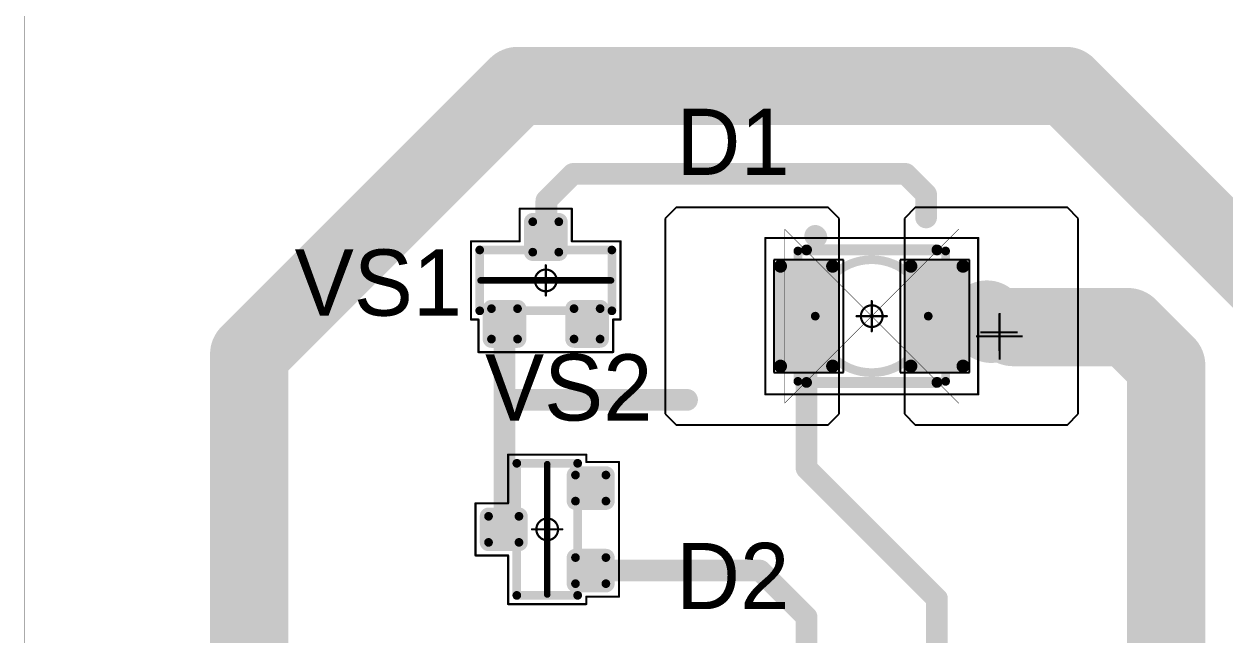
# Model space of a CAD drawing. Header units: millimetres. Extents: x 0 to 395, y 0 to 190.
# Drawn here: x 0 to 27.63, y 153.19 to 167.25 of the extents above; entities that cross this region are included whole.
import ezdxf

# ---------------------------------------------------------------- set-up
doc = ezdxf.new("R2010")
doc.units = ezdxf.units.MM
for name, color, linetype in [('Mechanical13', 56, 'Continuous'), ('Mechanical15', 56, 'Continuous'), ('Mechanical3', 76, 'Continuous'), ('Mechanical5', 56, 'Continuous'), ('TopLayer', 1, 'Continuous'), ('TopOverlay', 2, 'Continuous'), ('TopPaste', 8, 'Continuous'), ('TopSolder', 216, 'Continuous')]:
    doc.layers.add(name, color=color, linetype=linetype)

# ---------------------------------------------------------------- blocks, each defined once
blk = doc.blocks.new('SOT23_1182')
at = {"layer": 'Mechanical13', "const_width": 0.2}
for points in [[(0.7, 1.52), (-0.7, 1.52)], [(-0.7, 1.52), (-0.7, -1.52)], [(0.7, 1.52), (0.7, -1.52)], [(0.7, -1.52), (-0.7, -1.52)]]:
    blk.add_lwpolyline(points, dxfattribs=at)
at = {"layer": 'Mechanical13', "const_width": 0.1}
for points in [[(-0.75, 1.52, 1), (-0.65, 1.52, 1)], [(-0.75, 1.52, 1), (-0.65, 1.52, 1)], [(0.65, 1.52, 1), (0.75, 1.52, 1)], [(0.65, 1.52, 1), (0.75, 1.52, 1)], [(-0.75, -1.52, 1), (-0.65, -1.52, 1)], [(-0.75, -1.52, 1), (-0.65, -1.52, 1)], [(0.65, -1.52, 1), (0.75, -1.52, 1)], [(0.65, -1.52, 1), (0.75, -1.52, 1)]]:
    blk.add_lwpolyline(points, format="xyb", close=True, dxfattribs=at)
at = {"layer": 'Mechanical15', "const_width": 0.05}
for points in [[(-0.9, 1.72), (-0.9, 1.55)], [(0.9, 1.72), (-0.9, 1.72)], [(0.9, 1.72), (0.9, 0.6)], [(-1.65, 1.55), (-1.65, -1.55)], [(-0.9, 1.55), (-1.65, 1.55)], [(1.65, 0.6), (0.9, 0.6)], [(1.65, 0.6), (1.65, -0.6)], [(0, 0.35), (0, -0.35)], [(0.35, 0), (-0.35, 0)], [(1.65, -0.6), (0.9, -0.6)], [(0.9, -0.6), (0.9, -1.72)], [(-0.9, -1.55), (-1.65, -1.55)], [(-0.9, -1.55), (-0.9, -1.72)], [(0.9, -1.72), (-0.9, -1.72)]]:
    blk.add_lwpolyline(points, dxfattribs=at)
at = {"layer": 'Mechanical15'}
for points, const_width in [([(-0.913, 1.72, 1), (-0.888, 1.72, 1)], 0.025), ([(-0.913, 1.72, 1), (-0.888, 1.72, 1)], 0.025), ([(0.888, 1.72, 1), (0.913, 1.72, 1)], 0.025), ([(0.888, 1.72, 1), (0.913, 1.72, 1)], 0.025), ([(-1.662, 1.55, 1), (-1.637, 1.55, 1)], 0.025), ([(-1.662, 1.55, 1), (-1.637, 1.55, 1)], 0.025), ([(-0.913, 1.55, 1), (-0.888, 1.55, 1)], 0.025), ([(-0.913, 1.55, 1), (-0.888, 1.55, 1)], 0.025), ([(0.888, 0.6, 1), (0.913, 0.6, 1)], 0.025), ([(0.888, 0.6, 1), (0.913, 0.6, 1)], 0.025), ([(1.637, 0.6, 1), (1.662, 0.6, 1)], 0.025), ([(1.637, 0.6, 1), (1.662, 0.6, 1)], 0.025), ([(-0.012, 0.35, 1), (0.012, 0.35, 1)], 0.025), ([(-0.362, 0, 1), (-0.337, 0, 1)], 0.025), ([(0.25, 0, 1), (-0.25, 0, 1)], 0.05), ([(-0.262, 0, 1), (-0.238, 0, 1)], 0.025), ([(0.238, 0, 1), (0.262, 0, 1)], 0.025), ([(0.337, 0, 1), (0.362, 0, 1)], 0.025), ([(-0.012, -0.35, 1), (0.012, -0.35, 1)], 0.025), ([(0.888, -0.6, 1), (0.913, -0.6, 1)], 0.025), ([(0.888, -0.6, 1), (0.913, -0.6, 1)], 0.025), ([(1.637, -0.6, 1), (1.662, -0.6, 1)], 0.025), ([(1.637, -0.6, 1), (1.662, -0.6, 1)], 0.025), ([(-1.662, -1.55, 1), (-1.637, -1.55, 1)], 0.025), ([(-1.662, -1.55, 1), (-1.637, -1.55, 1)], 0.025), ([(-0.913, -1.55, 1), (-0.888, -1.55, 1)], 0.025), ([(-0.913, -1.55, 1), (-0.888, -1.55, 1)], 0.025), ([(-0.913, -1.72, 1), (-0.888, -1.72, 1)], 0.025), ([(-0.913, -1.72, 1), (-0.888, -1.72, 1)], 0.025), ([(0.888, -1.72, 1), (0.913, -1.72, 1)], 0.025), ([(0.888, -1.72, 1), (0.913, -1.72, 1)], 0.025)]:
    blk.add_lwpolyline(points, format="xyb", close=True, dxfattribs=dict(at, const_width=const_width))
at = {"layer": 'TopLayer', "const_width": 0.1}
for points in [[(-1.4, 1.25, 1), (-1.3, 1.25, 1)], [(-0.7, 1.25, 1), (-0.6, 1.25, 1)], [(-1.4, 0.65, 1), (-1.3, 0.65, 1)], [(-0.7, 0.65, 1), (-0.6, 0.65, 1)], [(0.6, 0.3, 1), (0.7, 0.3, 1)], [(1.3, 0.3, 1), (1.4, 0.3, 1)], [(0.6, -0.3, 1), (0.7, -0.3, 1)], [(1.3, -0.3, 1), (1.4, -0.3, 1)], [(-1.4, -0.65, 1), (-1.3, -0.65, 1)], [(-0.7, -0.65, 1), (-0.6, -0.65, 1)], [(-1.4, -1.25, 1), (-1.3, -1.25, 1)], [(-0.7, -1.25, 1), (-0.6, -1.25, 1)]]:
    blk.add_lwpolyline(points, format="xyb", close=True, dxfattribs=at)
at = {"layer": 'TopLayer'}
for points in [[(-1.45, 1.25), (-1.45, 0.65), (-0.55, 1.25), (-0.55, 0.65)], [(-1.35, 1.35), (-1.35, 0.55), (-0.65, 1.35), (-0.65, 0.55)], [(0.55, 0.3), (0.55, -0.3), (1.45, 0.3), (1.45, -0.3)], [(0.65, 0.4), (0.65, -0.4), (1.35, 0.4), (1.35, -0.4)], [(-1.35, -0.55), (-1.35, -1.35), (-0.65, -0.55), (-0.65, -1.35)], [(-1.45, -0.65), (-1.45, -1.25), (-0.55, -0.65), (-0.55, -1.25)]]:
    blk.add_solid(points, dxfattribs=at)
at = {"layer": 'TopOverlay', "const_width": 0.15}
blk.add_lwpolyline([(0, 1.5), (0, -1.5)], dxfattribs=at)
at = {"layer": 'TopOverlay', "const_width": 0.075}
for points in [[(-0.038, 1.5, 1), (0.038, 1.5, 1)], [(-0.038, -1.5, 1), (0.038, -1.5, 1)]]:
    blk.add_lwpolyline(points, format="xyb", close=True, dxfattribs=at)
at = {"layer": 'TopPaste', "const_width": 0.075}
for points in [[(-1.387, 1.25, 1), (-1.313, 1.25, 1)], [(-0.687, 1.25, 1), (-0.613, 1.25, 1)], [(-1.387, 0.65, 1), (-1.313, 0.65, 1)], [(-0.687, 0.65, 1), (-0.613, 0.65, 1)], [(0.613, 0.3, 1), (0.687, 0.3, 1)], [(1.313, 0.3, 1), (1.387, 0.3, 1)], [(0.613, -0.3, 1), (0.687, -0.3, 1)], [(1.313, -0.3, 1), (1.387, -0.3, 1)], [(-1.387, -0.65, 1), (-1.313, -0.65, 1)], [(-0.687, -0.65, 1), (-0.613, -0.65, 1)], [(-1.387, -1.25, 1), (-1.313, -1.25, 1)], [(-0.687, -1.25, 1), (-0.613, -1.25, 1)]]:
    blk.add_lwpolyline(points, format="xyb", close=True, dxfattribs=at)
at = {"layer": 'TopPaste'}
for points in [[(-1.425, 1.25), (-1.425, 0.65), (-0.575, 1.25), (-0.575, 0.65)], [(-1.35, 1.325), (-1.35, 0.575), (-0.65, 1.325), (-0.65, 0.575)], [(0.575, 0.3), (0.575, -0.3), (1.425, 0.3), (1.425, -0.3)], [(0.65, 0.375), (0.65, -0.375), (1.35, 0.375), (1.35, -0.375)], [(-1.425, -0.65), (-1.425, -1.25), (-0.575, -0.65), (-0.575, -1.25)], [(-1.35, -0.575), (-1.35, -1.325), (-0.65, -0.575), (-0.65, -1.325)]]:
    blk.add_solid(points, dxfattribs=at)
at = {"layer": 'TopSolder', "const_width": 0.202}
for points in [[(-1.451, 1.25, 1), (-1.249, 1.25, 1)], [(-0.751, 1.25, 1), (-0.549, 1.25, 1)], [(-1.451, 0.65, 1), (-1.249, 0.65, 1)], [(-0.751, 0.65, 1), (-0.549, 0.65, 1)], [(0.549, 0.3, 1), (0.751, 0.3, 1)], [(1.249, 0.3, 1), (1.451, 0.3, 1)], [(0.549, -0.3, 1), (0.751, -0.3, 1)], [(1.249, -0.3, 1), (1.451, -0.3, 1)], [(-1.451, -0.65, 1), (-1.249, -0.65, 1)], [(-0.751, -0.65, 1), (-0.549, -0.65, 1)], [(-1.451, -1.25, 1), (-1.249, -1.25, 1)], [(-0.751, -1.25, 1), (-0.549, -1.25, 1)]]:
    blk.add_lwpolyline(points, format="xyb", close=True, dxfattribs=at)
at = {"layer": 'TopSolder'}
for points in [[(-1.35, 1.452), (-1.35, 0.448), (-0.65, 1.452), (-0.65, 0.448)], [(-1.552, 1.25), (-1.552, 0.65), (-0.448, 1.25), (-0.448, 0.65)], [(0.448, 0.3), (0.448, -0.3), (1.552, 0.3), (1.552, -0.3)], [(0.65, 0.502), (0.65, -0.502), (1.35, 0.502), (1.35, -0.502)], [(-1.35, -0.448), (-1.35, -1.452), (-0.65, -0.448), (-0.65, -1.452)], [(-1.552, -0.65), (-1.552, -1.25), (-0.448, -0.65), (-0.448, -1.25)]]:
    blk.add_solid(points, dxfattribs=at)
blk = doc.blocks.new('SOT23_1183')
at = {"layer": 'Mechanical13', "const_width": 0.2}
for points in [[(-0.7, 1.52), (0.7, 1.52)], [(-0.7, 1.52), (-0.7, -1.52)], [(0.7, 1.52), (0.7, -1.52)], [(-0.7, -1.52), (0.7, -1.52)]]:
    blk.add_lwpolyline(points, dxfattribs=at)
at = {"layer": 'Mechanical13', "const_width": 0.1}
for points in [[(-0.75, 1.52, 1), (-0.65, 1.52, 1)], [(-0.75, 1.52, 1), (-0.65, 1.52, 1)], [(0.65, 1.52, 1), (0.75, 1.52, 1)], [(0.65, 1.52, 1), (0.75, 1.52, 1)], [(-0.75, -1.52, 1), (-0.65, -1.52, 1)], [(-0.75, -1.52, 1), (-0.65, -1.52, 1)], [(0.65, -1.52, 1), (0.75, -1.52, 1)], [(0.65, -1.52, 1), (0.75, -1.52, 1)]]:
    blk.add_lwpolyline(points, format="xyb", close=True, dxfattribs=at)
at = {"layer": 'Mechanical15', "const_width": 0.05}
for points in [[(-0.9, 1.72), (-0.9, 1.55)], [(-0.9, 1.72), (0.9, 1.72)], [(0.9, 1.72), (0.9, 0.6)], [(-1.65, 1.55), (-1.65, -1.55)], [(-1.65, 1.55), (-0.9, 1.55)], [(0.9, 0.6), (1.65, 0.6)], [(1.65, 0.6), (1.65, -0.6)], [(0, 0.35), (0, -0.35)], [(-0.35, 0), (0.35, 0)], [(0.9, -0.6), (1.65, -0.6)], [(0.9, -0.6), (0.9, -1.72)], [(-1.65, -1.55), (-0.9, -1.55)], [(-0.9, -1.55), (-0.9, -1.72)], [(-0.9, -1.72), (0.9, -1.72)]]:
    blk.add_lwpolyline(points, dxfattribs=at)
at = {"layer": 'Mechanical15'}
for points, const_width in [([(-0.913, 1.72, 1), (-0.888, 1.72, 1)], 0.025), ([(-0.913, 1.72, 1), (-0.888, 1.72, 1)], 0.025), ([(0.888, 1.72, 1), (0.913, 1.72, 1)], 0.025), ([(0.888, 1.72, 1), (0.913, 1.72, 1)], 0.025), ([(-1.662, 1.55, 1), (-1.637, 1.55, 1)], 0.025), ([(-1.662, 1.55, 1), (-1.637, 1.55, 1)], 0.025), ([(-0.913, 1.55, 1), (-0.888, 1.55, 1)], 0.025), ([(-0.913, 1.55, 1), (-0.888, 1.55, 1)], 0.025), ([(0.888, 0.6, 1), (0.913, 0.6, 1)], 0.025), ([(0.888, 0.6, 1), (0.913, 0.6, 1)], 0.025), ([(1.637, 0.6, 1), (1.662, 0.6, 1)], 0.025), ([(1.637, 0.6, 1), (1.662, 0.6, 1)], 0.025), ([(-0.012, 0.35, 1), (0.012, 0.35, 1)], 0.025), ([(-0.362, 0, 1), (-0.337, 0, 1)], 0.025), ([(0.25, 0, 1), (-0.25, 0, 1)], 0.05), ([(-0.262, 0, 1), (-0.238, 0, 1)], 0.025), ([(0.238, 0, 1), (0.262, 0, 1)], 0.025), ([(0.337, 0, 1), (0.362, 0, 1)], 0.025), ([(-0.012, -0.35, 1), (0.012, -0.35, 1)], 0.025), ([(0.888, -0.6, 1), (0.913, -0.6, 1)], 0.025), ([(0.888, -0.6, 1), (0.913, -0.6, 1)], 0.025), ([(1.637, -0.6, 1), (1.662, -0.6, 1)], 0.025), ([(1.637, -0.6, 1), (1.662, -0.6, 1)], 0.025), ([(-1.662, -1.55, 1), (-1.637, -1.55, 1)], 0.025), ([(-1.662, -1.55, 1), (-1.637, -1.55, 1)], 0.025), ([(-0.913, -1.55, 1), (-0.888, -1.55, 1)], 0.025), ([(-0.913, -1.55, 1), (-0.888, -1.55, 1)], 0.025), ([(-0.913, -1.72, 1), (-0.888, -1.72, 1)], 0.025), ([(-0.913, -1.72, 1), (-0.888, -1.72, 1)], 0.025), ([(0.888, -1.72, 1), (0.913, -1.72, 1)], 0.025), ([(0.888, -1.72, 1), (0.913, -1.72, 1)], 0.025)]:
    blk.add_lwpolyline(points, format="xyb", close=True, dxfattribs=dict(at, const_width=const_width))
at = {"layer": 'TopLayer', "const_width": 0.1}
for points in [[(-1.4, 1.25, 1), (-1.3, 1.25, 1)], [(-0.7, 1.25, 1), (-0.6, 1.25, 1)], [(-1.4, 0.65, 1), (-1.3, 0.65, 1)], [(-0.7, 0.65, 1), (-0.6, 0.65, 1)], [(0.6, 0.3, 1), (0.7, 0.3, 1)], [(1.3, 0.3, 1), (1.4, 0.3, 1)], [(0.6, -0.3, 1), (0.7, -0.3, 1)], [(1.3, -0.3, 1), (1.4, -0.3, 1)], [(-1.4, -0.65, 1), (-1.3, -0.65, 1)], [(-0.7, -0.65, 1), (-0.6, -0.65, 1)], [(-1.4, -1.25, 1), (-1.3, -1.25, 1)], [(-0.7, -1.25, 1), (-0.6, -1.25, 1)]]:
    blk.add_lwpolyline(points, format="xyb", close=True, dxfattribs=at)
at = {"layer": 'TopLayer'}
for points in [[(-1.45, 1.25), (-1.45, 0.65), (-0.55, 1.25), (-0.55, 0.65)], [(-1.35, 1.35), (-1.35, 0.55), (-0.65, 1.35), (-0.65, 0.55)], [(0.55, 0.3), (0.55, -0.3), (1.45, 0.3), (1.45, -0.3)], [(0.65, 0.4), (0.65, -0.4), (1.35, 0.4), (1.35, -0.4)], [(-1.35, -0.55), (-1.35, -1.35), (-0.65, -0.55), (-0.65, -1.35)], [(-1.45, -0.65), (-1.45, -1.25), (-0.55, -0.65), (-0.55, -1.25)]]:
    blk.add_solid(points, dxfattribs=at)
at = {"layer": 'TopOverlay', "const_width": 0.15}
blk.add_lwpolyline([(0, 1.5), (0, -1.5)], dxfattribs=at)
at = {"layer": 'TopOverlay', "const_width": 0.075}
for points in [[(-0.038, 1.5, 1), (0.038, 1.5, 1)], [(-0.038, -1.5, 1), (0.038, -1.5, 1)]]:
    blk.add_lwpolyline(points, format="xyb", close=True, dxfattribs=at)
at = {"layer": 'TopPaste', "const_width": 0.075}
for points in [[(-1.387, 1.25, 1), (-1.313, 1.25, 1)], [(-0.687, 1.25, 1), (-0.613, 1.25, 1)], [(-1.387, 0.65, 1), (-1.313, 0.65, 1)], [(-0.687, 0.65, 1), (-0.613, 0.65, 1)], [(0.613, 0.3, 1), (0.687, 0.3, 1)], [(1.313, 0.3, 1), (1.387, 0.3, 1)], [(0.613, -0.3, 1), (0.687, -0.3, 1)], [(1.313, -0.3, 1), (1.387, -0.3, 1)], [(-1.387, -0.65, 1), (-1.313, -0.65, 1)], [(-0.687, -0.65, 1), (-0.613, -0.65, 1)], [(-1.387, -1.25, 1), (-1.313, -1.25, 1)], [(-0.687, -1.25, 1), (-0.613, -1.25, 1)]]:
    blk.add_lwpolyline(points, format="xyb", close=True, dxfattribs=at)
at = {"layer": 'TopPaste'}
for points in [[(-1.425, 1.25), (-1.425, 0.65), (-0.575, 1.25), (-0.575, 0.65)], [(-1.35, 1.325), (-1.35, 0.575), (-0.65, 1.325), (-0.65, 0.575)], [(0.575, 0.3), (0.575, -0.3), (1.425, 0.3), (1.425, -0.3)], [(0.65, 0.375), (0.65, -0.375), (1.35, 0.375), (1.35, -0.375)], [(-1.425, -0.65), (-1.425, -1.25), (-0.575, -0.65), (-0.575, -1.25)], [(-1.35, -0.575), (-1.35, -1.325), (-0.65, -0.575), (-0.65, -1.325)]]:
    blk.add_solid(points, dxfattribs=at)
at = {"layer": 'TopSolder', "const_width": 0.202}
for points in [[(-1.451, 1.25, 1), (-1.249, 1.25, 1)], [(-0.751, 1.25, 1), (-0.549, 1.25, 1)], [(-1.451, 0.65, 1), (-1.249, 0.65, 1)], [(-0.751, 0.65, 1), (-0.549, 0.65, 1)], [(0.549, 0.3, 1), (0.751, 0.3, 1)], [(1.249, 0.3, 1), (1.451, 0.3, 1)], [(0.549, -0.3, 1), (0.751, -0.3, 1)], [(1.249, -0.3, 1), (1.451, -0.3, 1)], [(-1.451, -0.65, 1), (-1.249, -0.65, 1)], [(-0.751, -0.65, 1), (-0.549, -0.65, 1)], [(-1.451, -1.25, 1), (-1.249, -1.25, 1)], [(-0.751, -1.25, 1), (-0.549, -1.25, 1)]]:
    blk.add_lwpolyline(points, format="xyb", close=True, dxfattribs=at)
at = {"layer": 'TopSolder'}
for points in [[(-1.35, 1.452), (-1.35, 0.448), (-0.65, 1.452), (-0.65, 0.448)], [(-1.552, 1.25), (-1.552, 0.65), (-0.448, 1.25), (-0.448, 0.65)], [(0.448, 0.3), (0.448, -0.3), (1.552, 0.3), (1.552, -0.3)], [(0.65, 0.502), (0.65, -0.502), (1.35, 0.502), (1.35, -0.502)], [(-1.35, -0.448), (-1.35, -1.452), (-0.65, -0.448), (-0.65, -1.452)], [(-1.552, -0.65), (-1.552, -1.25), (-0.448, -0.65), (-0.448, -1.25)]]:
    blk.add_solid(points, dxfattribs=at)
blk = doc.blocks.new('T66G_4_1331')
at = {"layer": 'Mechanical13'}
for p, q in [((2.936, 0.071), (2.936, -1)), ((2.4, -0.464), (3.471, -0.464))]:
    blk.add_line(p, q, dxfattribs=at)
at = {"layer": 'Mechanical13', "const_width": 0.2}
for points in [[(-1.7, 1.5), (1.7, 1.5)], [(-1.7, -1.5), (-1.7, 1.5)], [(1.7, -1.5), (1.7, 1.5)], [(-1.7, -1.5), (1.7, -1.5)]]:
    blk.add_lwpolyline(points, dxfattribs=at)
at = {"layer": 'Mechanical13'}
for points, const_width in [([(-1.75, 1.5, 1), (-1.65, 1.5, 1)], 0.1), ([(-1.75, 1.5, 1), (-1.65, 1.5, 1)], 0.1), ([(1.3, 0, 1), (-1.3, 0, 1)], 0.2), ([(1.65, 1.5, 1), (1.75, 1.5, 1)], 0.1), ([(1.65, 1.5, 1), (1.75, 1.5, 1)], 0.1), ([(-1.35, 0, 1), (-1.25, 0, 1)], 0.1), ([(1.25, 0, 1), (1.35, 0, 1)], 0.1), ([(-1.75, -1.5, 1), (-1.65, -1.5, 1)], 0.1), ([(-1.75, -1.5, 1), (-1.65, -1.5, 1)], 0.1), ([(1.65, -1.5, 1), (1.75, -1.5, 1)], 0.1), ([(1.65, -1.5, 1), (1.75, -1.5, 1)], 0.1)]:
    blk.add_lwpolyline(points, format="xyb", close=True, dxfattribs=dict(at, const_width=const_width))
at = {"layer": 'Mechanical15', "const_width": 0.05}
for points in [[(-2.45, -1.8), (-2.45, 1.8)], [(-2.45, 1.8), (2.45, 1.8)], [(2.45, -1.8), (2.45, 1.8)], [(0, -0.35), (0, 0.35)], [(-0.35, 0), (0.35, 0)], [(-2.45, -1.8), (2.45, -1.8)]]:
    blk.add_lwpolyline(points, dxfattribs=at)
at = {"layer": 'Mechanical15'}
for points, const_width in [([(-2.462, 1.8, 1), (-2.438, 1.8, 1)], 0.025), ([(-2.462, 1.8, 1), (-2.438, 1.8, 1)], 0.025), ([(2.438, 1.8, 1), (2.462, 1.8, 1)], 0.025), ([(2.438, 1.8, 1), (2.462, 1.8, 1)], 0.025), ([(-0.012, 0.35, 1), (0.012, 0.35, 1)], 0.025), ([(-0.362, 0, 1), (-0.337, 0, 1)], 0.025), ([(0.25, 0, 1), (-0.25, 0, 1)], 0.05), ([(-0.262, 0, 1), (-0.238, 0, 1)], 0.025), ([(0.238, 0, 1), (0.262, 0, 1)], 0.025), ([(0.337, 0, 1), (0.362, 0, 1)], 0.025), ([(-0.012, -0.35, 1), (0.012, -0.35, 1)], 0.025), ([(-2.462, -1.8, 1), (-2.438, -1.8, 1)], 0.025), ([(-2.462, -1.8, 1), (-2.438, -1.8, 1)], 0.025), ([(2.438, -1.8, 1), (2.462, -1.8, 1)], 0.025), ([(2.438, -1.8, 1), (2.462, -1.8, 1)], 0.025)]:
    blk.add_lwpolyline(points, format="xyb", close=True, dxfattribs=dict(at, const_width=const_width))
at = {"layer": 'TopLayer'}
for p, q in [((-4.5, 2.5), (-4.75, 2.25)), ((-1, 2.5), (-4.5, 2.5)), ((-0.75, 2.25), (-1, 2.5)), ((1, 2.5), (0.75, 2.25)), ((4.5, 2.5), (1, 2.5)), ((4.75, 2.25), (4.5, 2.5)), ((-4.75, 2.25), (-4.75, -2.25)), ((-0.75, -2.25), (-0.75, 2.25)), ((0.75, 2.25), (0.75, -2.25)), ((4.75, -2.25), (4.75, 2.25)), ((-4.75, -2.25), (-4.5, -2.5)), ((-1, -2.5), (-0.75, -2.25)), ((0.75, -2.25), (1, -2.5)), ((4.5, -2.5), (4.75, -2.25)), ((-4.5, -2.5), (-1, -2.5)), ((1, -2.5), (4.5, -2.5))]:
    blk.add_line(p, q, dxfattribs=at)
at = {"layer": 'TopLayer', "const_width": 0.15}
for points in [[(-2.175, 1.15, 1), (-2.025, 1.15, 1)], [(-0.975, 1.15, 1), (-0.825, 1.15, 1)], [(0.825, 1.15, 1), (0.975, 1.15, 1)], [(2.025, 1.15, 1), (2.175, 1.15, 1)], [(-2.175, -1.15, 1), (-2.025, -1.15, 1)], [(-0.975, -1.15, 1), (-0.825, -1.15, 1)], [(0.825, -1.15, 1), (0.975, -1.15, 1)], [(2.025, -1.15, 1), (2.175, -1.15, 1)]]:
    blk.add_lwpolyline(points, format="xyb", close=True, dxfattribs=at)
at = {"layer": 'TopLayer'}
for points in [[(-0.75, 1.15), (-2.25, 1.15), (-0.75, -1.15), (-2.25, -1.15)], [(-0.9, 1.3), (-2.1, 1.3), (-0.9, -1.3), (-2.1, -1.3)], [(2.25, 1.15), (0.75, 1.15), (2.25, -1.15), (0.75, -1.15)], [(2.1, 1.3), (0.9, 1.3), (2.1, -1.3), (0.9, -1.3)]]:
    blk.add_solid(points, dxfattribs=at)
at = {"layer": 'TopOverlay'}
for p, q in [((2.928, 0.057), (2.928, -0.8)), ((2.5, -0.372), (3.357, -0.372))]:
    blk.add_line(p, q, dxfattribs=at)
at = {"layer": 'TopOverlay', "const_width": 0.25}
for points in [[(-1.5, 1.525), (1.5, 1.525)], [(-1.5, -1.525), (1.5, -1.525)]]:
    blk.add_lwpolyline(points, dxfattribs=at)
at = {"layer": 'TopOverlay', "const_width": 0.125}
for points in [[(-1.562, 1.525, 1), (-1.438, 1.525, 1)], [(1.438, 1.525, 1), (1.562, 1.525, 1)], [(-1.562, -1.525, 1), (-1.438, -1.525, 1)], [(1.438, -1.525, 1), (1.562, -1.525, 1)]]:
    blk.add_lwpolyline(points, format="xyb", close=True, dxfattribs=at)
at = {"layer": 'TopPaste', "const_width": 0.125}
for points in [[(-2.163, 1.15, 1), (-2.038, 1.15, 1)], [(-0.963, 1.15, 1), (-0.838, 1.15, 1)], [(0.838, 1.15, 1), (0.963, 1.15, 1)], [(2.038, 1.15, 1), (2.163, 1.15, 1)], [(-2.163, -1.15, 1), (-2.038, -1.15, 1)], [(-0.963, -1.15, 1), (-0.838, -1.15, 1)], [(0.838, -1.15, 1), (0.963, -1.15, 1)], [(2.038, -1.15, 1), (2.163, -1.15, 1)]]:
    blk.add_lwpolyline(points, format="xyb", close=True, dxfattribs=at)
at = {"layer": 'TopPaste'}
for points in [[(-0.775, 1.15), (-2.225, 1.15), (-0.775, -1.15), (-2.225, -1.15)], [(-0.9, 1.275), (-2.1, 1.275), (-0.9, -1.275), (-2.1, -1.275)], [(2.225, 1.15), (0.775, 1.15), (2.225, -1.15), (0.775, -1.15)], [(2.1, 1.275), (0.9, 1.275), (2.1, -1.275), (0.9, -1.275)]]:
    blk.add_solid(points, dxfattribs=at)
at = {"layer": 'TopSolder'}
for p, q in [((-2.25, 1.3), (-2.25, -1.3)), ((-0.65, 1.3), (-2.25, 1.3)), ((-0.65, -1.3), (-0.65, 1.3)), ((0.65, 1.3), (0.65, -1.3)), ((2.25, 1.3), (0.65, 1.3)), ((2.25, -1.3), (2.25, 1.3)), ((-2.25, -1.3), (-0.65, -1.3)), ((0.65, -1.3), (2.25, -1.3))]:
    blk.add_line(p, q, dxfattribs=at)

msp = doc.modelspace()

# ---------------------------------------------------------------- linework, layer by layer
at = {"layer": 'Mechanical3', "const_width": 0.01}
msp.add_lwpolyline([(0, 0), (0, 190)], dxfattribs=at)
at = {"layer": 'Mechanical5'}
for points, const_width in [([(17.5, 162.527), (21.5, 158.527)], 0.01), ([(17.5, 158.527), (21.5, 162.527)], 0.01), ([(17.5, 162.527), (21.5, 162.527)], 0.001), ([(17.5, 158.527), (17.5, 162.527)], 0.001), ([(21.5, 158.527), (21.5, 162.527)], 0.001), ([(17.5, 158.527), (21.5, 158.527)], 0.001)]:
    msp.add_lwpolyline(points, dxfattribs=dict(at, const_width=const_width))
for points, const_width in [([(17.498, 162.527, 1), (17.503, 162.527, 1)], 0.005), ([(17.5, 162.527, 1), (17.5, 162.527, 1)], 0.0005), ([(17.5, 162.527, 1), (17.5, 162.527, 1)], 0.0005), ([(21.498, 162.527, 1), (21.503, 162.527, 1)], 0.005), ([(21.5, 162.527, 1), (21.5, 162.527, 1)], 0.0005), ([(21.5, 162.527, 1), (21.5, 162.527, 1)], 0.0005), ([(17.498, 158.527, 1), (17.503, 158.527, 1)], 0.005), ([(17.5, 158.527, 1), (17.5, 158.527, 1)], 0.0005), ([(17.5, 158.527, 1), (17.5, 158.527, 1)], 0.0005), ([(21.498, 158.527, 1), (21.503, 158.527, 1)], 0.005), ([(21.5, 158.527, 1), (21.5, 158.527, 1)], 0.0005), ([(21.5, 158.527, 1), (21.5, 158.527, 1)], 0.0005)]:
    msp.add_lwpolyline(points, format="xyb", close=True, dxfattribs=dict(at, const_width=const_width))
at = {"layer": 'TopLayer'}
for points, const_width in [([(5.175, 159.65), (11.35, 165.825)], 1.8), ([(11.35, 165.825), (23.975, 165.825)], 1.8), ([(23.975, 165.825), (55.35, 134.45)], 1.8), ([(12.013, 163.189), (12.625, 163.8)], 0.5), ([(12.625, 163.8), (20.282, 163.8)], 0.5), ([(20.282, 163.8), (20.75, 163.332)], 0.5), ([(20.75, 162.8), (20.75, 163.332)], 0.5), ([(12.013, 162.364), (12.013, 163.189)], 0.5), ([(12, 162.35), (12.013, 162.364)], 0.5), ([(18.2, 162.375), (18.225, 162.35)], 0.5), ([(22.15, 160.45), (22.25, 160.35)], 1.8), ([(22.75, 160.275), (25.396, 160.275)], 1.8), ([(25.396, 160.275), (26.275, 159.396)], 1.8), ([(5.175, 140.55), (5.175, 159.65)], 1.8), ([(11.05, 155.637), (11.05, 160.35)], 0.5), ([(18, 157.025), (18, 160.527)], 0.5), ([(26.275, 130.125), (26.275, 159.396)], 1.8), ([(11.125, 158.6), (15.25, 158.6)], 0.5), ([(18, 157.025), (21, 154.025)], 0.5), ([(11.033, 155.62), (11.05, 155.637)], 0.5), ([(13.033, 154.67), (16.931, 154.67)], 0.5), ([(16.931, 154.67), (18, 153.6)], 0.5), ([(21, 150.527), (21, 154.025)], 0.5), ([(18, 150.527), (18, 153.6)], 0.5)]:
    msp.add_lwpolyline(points, dxfattribs=dict(at, const_width=const_width))
for points, const_width in [([(10.9, 165.825, 1), (11.8, 165.825, 1)], 0.9), ([(10.9, 165.825, 1), (11.8, 165.825, 1)], 0.9), ([(23.525, 165.825, 1), (24.425, 165.825, 1)], 0.9), ([(23.525, 165.825, 1), (24.425, 165.825, 1)], 0.9), ([(12.5, 163.8, 1), (12.75, 163.8, 1)], 0.25), ([(12.5, 163.8, 1), (12.75, 163.8, 1)], 0.25), ([(20.157, 163.8, 1), (20.407, 163.8, 1)], 0.25), ([(20.157, 163.8, 1), (20.407, 163.8, 1)], 0.25), ([(20.625, 163.332, 1), (20.875, 163.332, 1)], 0.25), ([(20.625, 163.332, 1), (20.875, 163.332, 1)], 0.25), ([(11.889, 163.189, 1), (12.138, 163.189, 1)], 0.25), ([(11.889, 163.189, 1), (12.138, 163.189, 1)], 0.25), ([(20.625, 162.8, 1), (20.875, 162.8, 1)], 0.25), ([(11.875, 162.35, 1), (12.125, 162.35, 1)], 0.25), ([(11.889, 162.364, 1), (12.138, 162.364, 1)], 0.25), ([(11.889, 162.364, 1), (12.138, 162.364, 1)], 0.25), ([(18.075, 162.375, 1), (18.325, 162.375, 1)], 0.25), ([(18.1, 162.35, 1), (18.35, 162.35, 1)], 0.25), ([(21.7, 160.45, 1), (22.6, 160.45, 1)], 0.9), ([(21.8, 160.35, 1), (22.7, 160.35, 1)], 0.9), ([(22.3, 160.275, 1), (23.2, 160.275, 1)], 0.9), ([(24.946, 160.275, 1), (25.846, 160.275, 1)], 0.9), ([(24.946, 160.275, 1), (25.846, 160.275, 1)], 0.9), ([(4.725, 159.65, 1), (5.625, 159.65, 1)], 0.9), ([(4.725, 159.65, 1), (5.625, 159.65, 1)], 0.9), ([(10.925, 160.35, 1), (11.175, 160.35, 1)], 0.25), ([(17.875, 160.527, 1), (18.125, 160.527, 1)], 0.25), ([(25.825, 159.396, 1), (26.725, 159.396, 1)], 0.9), ([(25.825, 159.396, 1), (26.725, 159.396, 1)], 0.9), ([(11, 158.6, 1), (11.25, 158.6, 1)], 0.25), ([(15.125, 158.6, 1), (15.375, 158.6, 1)], 0.25), ([(17.875, 157.025, 1), (18.125, 157.025, 1)], 0.25), ([(17.875, 157.025, 1), (18.125, 157.025, 1)], 0.25), ([(10.908, 155.62, 1), (11.158, 155.62, 1)], 0.25), ([(10.925, 155.637, 1), (11.175, 155.637, 1)], 0.25), ([(10.925, 155.637, 1), (11.175, 155.637, 1)], 0.25), ([(12.908, 154.67, 1), (13.158, 154.67, 1)], 0.25), ([(16.806, 154.67, 1), (17.056, 154.67, 1)], 0.25), ([(16.806, 154.67, 1), (17.056, 154.67, 1)], 0.25), ([(20.875, 154.025, 1), (21.125, 154.025, 1)], 0.25), ([(20.875, 154.025, 1), (21.125, 154.025, 1)], 0.25), ([(17.875, 153.6, 1), (18.125, 153.6, 1)], 0.25), ([(17.875, 153.6, 1), (18.125, 153.6, 1)], 0.25)]:
    msp.add_lwpolyline(points, format="xyb", close=True, dxfattribs=dict(at, const_width=const_width))

# ---------------------------------------------------------------- block references
for name, p, rotation in [('SOT23_1183', (12, 161.35), 90), ('T66G_4_1331', (19.5, 160.527), 360), ('SOT23_1182', (12.033, 155.62), 180)]:
    msp.add_blockref(name, p, dxfattribs=dict(rotation=rotation))

# ---------------------------------------------------------------- texts
at = {"layer": 'TopOverlay'}
for s, p in [('D1', (15.007, 163.778)), ('VS1', (6.223, 160.538)), ('VS2', (10.602, 158.125)), ('D2', (14.998, 153.784))]:
    msp.add_text(s, height=1.524, dxfattribs=at).set_placement(p)

doc.saveas('drawing.dxf')
